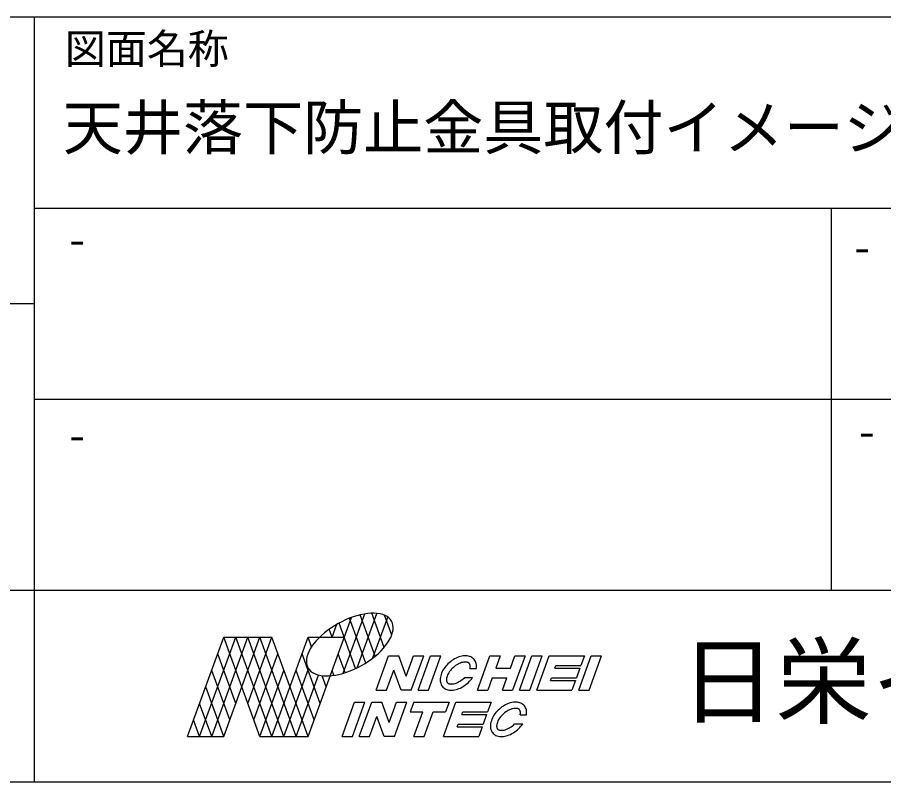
# Model space of a CAD drawing. Units: millimetres on the paper. Extents: x -142 to 140, y -97 to 98.
# Drawn here: x 60.91 to 92.63, y -96.67 to -68.67 of the extents above; entities that cross this region are included whole.
import ezdxf
from ezdxf.enums import TextEntityAlignment as Align

# ---------------------------------------------------------------- set-up
doc = ezdxf.new("R2010")
doc.units = ezdxf.units.MM
doc.layers.add('0-0_文字･図枠･寸法', color=7, linetype='Continuous')
doc.styles.add('ＭＳ ゴシック', font='')
doc.styles.get('ＭＳ ゴシック').set_extended_font_data('MS Gothic')

msp = doc.modelspace()

# ---------------------------------------------------------------- linework, layer by layer
at = {"layer": '0-0_文字･図枠･寸法'}
for p, q in [((61.523, -68.674), (61.523, -96.674)), ((140.023, -75.674), (61.523, -75.674)), ((90.723, -89.674), (90.723, -75.674)), ((61.523, -79.174), (30.023, -79.174)), ((140.023, -82.674), (61.523, -82.674)), ((140.023, -89.674), (30.023, -89.674)), ((71.556, -95.02), (73.142, -90.661)), ((72.841, -92.701), (73.631, -90.531)), ((73.064, -90.69), (72.925, -90.748)), ((73.202, -90.639), (73.064, -90.69)), ((73.664, -92.327), (73.068, -90.689)), ((73.34, -90.596), (73.202, -90.639)), ((73.476, -90.561), (73.34, -90.596)), ((73.356, -92.5), (74.079, -90.512)), ((74.014, -92.075), (73.464, -90.564)), ((73.608, -90.534), (73.476, -90.561)), ((73.737, -90.516), (73.608, -90.534)), ((73.861, -90.506), (73.737, -90.516)), ((73.978, -90.505), (73.861, -90.506)), ((74.339, -91.755), (73.884, -90.505)), ((73.927, -92.141), (74.472, -90.645)), ((74.089, -90.513), (73.978, -90.505)), ((74.193, -90.529), (74.089, -90.513)), ((74.287, -90.554), (74.193, -90.529)), ((74.373, -90.587), (74.287, -90.554)), ((74.617, -91.306), (74.352, -90.578)), ((74.449, -90.629), (74.373, -90.587)), ((74.514, -90.678), (74.449, -90.629)), ((74.569, -90.735), (74.514, -90.678)), ((72.394, -91.045), (72.271, -91.132)), ((72.521, -90.962), (72.394, -91.045)), ((72.438, -91.383), (72.61, -90.91)), ((72.653, -90.885), (72.521, -90.962)), ((72.788, -90.814), (72.653, -90.885)), ((73.296, -92.528), (72.691, -90.865)), ((72.925, -90.748), (72.788, -90.814)), ((74.612, -90.798), (74.569, -90.735)), ((74.643, -90.868), (74.612, -90.798)), ((74.663, -90.944), (74.643, -90.868)), ((74.67, -91.026), (74.663, -90.944)), ((74.666, -91.112), (74.67, -91.026)), ((72.046, -91.318), (71.945, -91.415)), ((71.997, -91.383), (72.007, -91.355)), ((72.155, -91.223), (72.046, -91.318)), ((72.271, -91.132), (72.155, -91.223)), ((72.438, -91.383), (72.331, -91.09)), ((74.58, -91.393), (74.621, -91.296)), ((74.621, -91.296), (74.649, -91.202)), ((74.649, -91.202), (74.666, -91.112)), ((67.143, -95.02), (68.467, -91.383)), ((67.584, -95.02), (68.908, -91.383)), ((68.026, -95.02), (69.349, -91.383)), ((69.791, -95.02), (68.467, -91.383)), ((68.467, -95.02), (69.791, -91.383)), ((68.467, -91.383), (70.232, -91.383)), ((70.232, -95.02), (68.908, -91.383)), ((69.349, -93.808), (70.232, -91.383)), ((70.673, -95.02), (69.349, -91.383)), ((71.114, -95.02), (69.791, -91.383)), ((70.232, -95.02), (71.556, -91.383)), ((71.556, -95.02), (70.232, -91.383)), ((71.683, -91.732), (71.556, -91.383)), ((71.556, -91.383), (72.879, -91.383)), ((71.769, -91.613), (71.696, -91.714)), ((71.853, -91.514), (71.769, -91.613)), ((71.945, -91.415), (71.853, -91.514)), ((71.997, -91.383), (71.992, -91.37)), ((74.393, -91.691), (74.466, -91.591)), ((74.466, -91.591), (74.529, -91.491)), ((74.529, -91.491), (74.58, -91.393)), ((68.908, -93.808), (68.246, -91.989)), ((69.57, -94.414), (70.453, -91.989)), ((71.997, -93.808), (71.335, -91.989)), ((71.582, -91.912), (71.541, -92.008)), ((71.633, -91.813), (71.582, -91.912)), ((71.696, -91.714), (71.633, -91.813)), ((72.91, -92.68), (72.659, -91.989)), ((74.007, -92.081), (74.116, -91.986)), ((74.116, -91.986), (74.217, -91.889)), ((74.217, -91.889), (74.309, -91.791)), ((74.309, -91.791), (74.393, -91.691)), ((71.496, -92.192), (71.492, -92.278)), ((71.492, -92.278), (71.499, -92.36)), ((71.513, -92.102), (71.496, -92.192)), ((71.541, -92.008), (71.513, -92.102)), ((73.641, -92.342), (73.768, -92.259)), ((73.768, -92.259), (73.891, -92.172)), ((73.891, -92.172), (74.007, -92.081)), ((74.045, -93.324), (74.502, -92.068)), ((74.502, -92.068), (74.879, -92.068)), ((75.148, -92.806), (74.879, -92.068)), ((75.148, -92.806), (75.416, -92.068)), ((75.336, -93.324), (75.793, -92.068)), ((75.416, -92.068), (75.793, -92.068)), ((75.587, -93.324), (76.044, -92.068)), ((75.964, -93.324), (76.421, -92.068)), ((76.044, -92.068), (76.421, -92.068)), ((76.722, -92.317), (76.677, -92.359)), ((76.769, -92.278), (76.722, -92.317)), ((76.818, -92.241), (76.769, -92.278)), ((76.868, -92.207), (76.818, -92.241)), ((76.919, -92.177), (76.868, -92.207)), ((76.972, -92.15), (76.919, -92.177)), ((77.025, -92.126), (76.972, -92.15)), ((77.078, -92.106), (77.025, -92.126)), ((77.131, -92.09), (77.078, -92.106)), ((77.183, -92.077), (77.131, -92.09)), ((77.235, -92.069), (77.183, -92.077)), ((77.285, -92.064), (77.235, -92.069)), ((77.335, -92.064), (77.285, -92.064)), ((77.382, -92.067), (77.335, -92.064)), ((77.427, -92.075), (77.382, -92.067)), ((77.47, -92.087), (77.427, -92.075)), ((77.51, -92.102), (77.47, -92.087)), ((77.547, -92.122), (77.51, -92.102)), ((77.581, -92.145), (77.547, -92.122)), ((77.612, -92.171), (77.581, -92.145)), ((77.639, -92.201), (77.612, -92.171)), ((77.663, -92.234), (77.639, -92.201)), ((77.682, -92.27), (77.663, -92.234)), ((77.698, -92.309), (77.682, -92.27)), ((77.709, -92.35), (77.698, -92.309)), ((77.757, -93.324), (78.214, -92.068)), ((78.214, -92.068), (78.59, -92.068)), ((78.59, -92.068), (78.426, -92.52)), ((78.963, -92.52), (79.128, -92.068)), ((79.504, -92.068), (79.047, -93.324)), ((79.128, -92.068), (79.504, -92.068)), ((79.298, -93.324), (79.755, -92.068)), ((79.675, -93.324), (80.132, -92.068)), ((79.755, -92.068), (80.132, -92.068)), ((79.926, -93.324), (80.383, -92.068)), ((80.383, -92.068), (81.674, -92.068)), ((81.468, -93.324), (81.925, -92.068)), ((81.674, -92.068), (81.546, -92.42)), ((81.845, -93.324), (82.302, -92.068)), ((81.925, -92.068), (82.302, -92.068)), ((68.687, -94.414), (68.026, -92.596)), ((69.791, -95.02), (70.673, -92.596)), ((70.673, -95.02), (71.574, -92.544)), ((71.776, -94.414), (71.114, -92.596)), ((71.499, -92.36), (71.519, -92.436)), ((71.519, -92.436), (71.55, -92.506)), ((71.55, -92.506), (71.593, -92.57)), ((71.593, -92.57), (71.648, -92.626)), ((71.648, -92.626), (71.713, -92.675)), ((72.504, -92.777), (72.438, -92.596)), ((72.96, -92.665), (73.098, -92.614)), ((73.098, -92.614), (73.237, -92.556)), ((73.237, -92.556), (73.374, -92.491)), ((73.374, -92.491), (73.509, -92.419)), ((73.509, -92.419), (73.641, -92.342)), ((74.422, -93.324), (74.691, -92.585)), ((74.959, -93.324), (74.691, -92.585)), ((76.495, -92.593), (76.469, -92.643)), ((76.525, -92.544), (76.495, -92.593)), ((76.559, -92.495), (76.525, -92.544)), ((76.595, -92.448), (76.559, -92.495)), ((76.635, -92.402), (76.595, -92.448)), ((76.677, -92.359), (76.635, -92.402)), ((77.479, -92.534), (77.485, -92.507)), ((77.479, -92.534), (77.713, -92.534)), ((77.717, -92.393), (77.709, -92.35)), ((77.713, -92.534), (77.718, -92.486)), ((77.72, -92.439), (77.717, -92.393)), ((77.718, -92.486), (77.72, -92.439)), ((78.426, -92.52), (78.963, -92.52)), ((80.595, -92.52), (80.632, -92.42)), ((80.595, -92.52), (81.509, -92.52)), ((80.632, -92.42), (81.546, -92.42)), ((81.509, -92.52), (81.381, -92.872)), ((71.114, -95.02), (71.935, -92.767)), ((71.713, -92.675), (71.789, -92.717)), ((71.789, -92.717), (71.875, -92.75)), ((71.875, -92.75), (71.969, -92.775)), ((71.969, -92.775), (72.073, -92.792)), ((72.218, -93.202), (72.068, -92.791)), ((72.073, -92.792), (72.184, -92.799)), ((72.184, -92.799), (72.301, -92.798)), ((72.301, -92.798), (72.425, -92.789)), ((72.425, -92.789), (72.554, -92.77)), ((72.554, -92.77), (72.686, -92.743)), ((72.686, -92.743), (72.822, -92.708)), ((72.822, -92.708), (72.96, -92.665)), ((76.396, -92.893), (76.394, -92.94)), ((76.394, -92.94), (76.396, -92.986)), ((76.402, -92.844), (76.396, -92.893)), ((76.413, -92.795), (76.402, -92.844)), ((76.427, -92.744), (76.413, -92.795)), ((76.446, -92.694), (76.427, -92.744)), ((76.469, -92.643), (76.446, -92.694)), ((76.624, -92.911), (76.623, -92.926)), ((77.239, -92.901), (77.278, -92.865)), ((77.278, -92.865), (77.288, -92.854)), ((77.288, -92.854), (77.582, -92.854)), ((77.47, -92.995), (77.51, -92.949)), ((77.51, -92.949), (77.548, -92.902)), ((77.548, -92.902), (77.582, -92.854)), ((78.298, -92.872), (78.133, -93.324)), ((78.298, -92.872), (78.835, -92.872)), ((78.671, -93.324), (78.835, -92.872)), ((80.431, -92.972), (80.467, -92.872)), ((80.467, -92.872), (81.381, -92.872)), ((68.467, -95.02), (67.805, -93.202)), ((76.396, -92.986), (76.402, -93.029)), ((76.402, -93.029), (76.413, -93.071)), ((76.413, -93.071), (76.427, -93.11)), ((76.427, -93.11), (76.446, -93.147)), ((76.446, -93.147), (76.469, -93.18)), ((76.469, -93.18), (76.495, -93.211)), ((76.495, -93.211), (76.525, -93.238)), ((76.525, -93.238), (76.559, -93.262)), ((76.559, -93.262), (76.595, -93.282)), ((77.025, -93.286), (77.078, -93.266)), ((77.078, -93.266), (77.131, -93.243)), ((77.131, -93.243), (77.183, -93.217)), ((77.183, -93.217), (77.235, -93.187)), ((77.235, -93.187), (77.286, -93.154)), ((77.286, -93.154), (77.335, -93.118)), ((77.335, -93.118), (77.382, -93.079)), ((77.382, -93.079), (77.427, -93.038)), ((77.427, -93.038), (77.47, -92.995)), ((74.045, -93.324), (74.422, -93.324)), ((75.336, -93.324), (74.959, -93.324)), ((75.587, -93.324), (75.964, -93.324)), ((76.595, -93.282), (76.635, -93.298)), ((76.635, -93.298), (76.677, -93.311)), ((76.677, -93.311), (76.722, -93.319)), ((76.722, -93.319), (76.769, -93.324)), ((76.769, -93.324), (76.818, -93.324)), ((76.818, -93.324), (76.868, -93.32)), ((76.868, -93.32), (76.92, -93.313)), ((76.92, -93.313), (76.972, -93.301)), ((76.972, -93.301), (77.025, -93.286)), ((77.757, -93.324), (78.133, -93.324)), ((78.671, -93.324), (79.047, -93.324)), ((79.298, -93.324), (79.675, -93.324)), ((79.926, -93.324), (81.217, -93.324)), ((81.468, -93.324), (81.845, -93.324)), ((68.026, -95.02), (67.584, -93.808)), ((72.8, -95.02), (73.257, -93.765)), ((73.257, -93.765), (73.633, -93.765)), ((73.428, -95.02), (73.885, -93.765)), ((73.885, -93.765), (74.261, -93.765)), ((74.53, -94.503), (74.261, -93.765)), ((74.53, -94.503), (74.799, -93.765)), ((74.718, -95.02), (75.175, -93.765)), ((74.799, -93.765), (75.175, -93.765)), ((75.426, -93.765), (75.298, -94.116)), ((76.511, -95.02), (76.968, -93.765)), ((76.968, -93.765), (78.259, -93.765)), ((78.259, -93.765), (78.131, -94.116)), ((78.706, -93.904), (78.656, -93.938)), ((78.757, -93.874), (78.706, -93.904)), ((78.81, -93.847), (78.757, -93.874)), ((78.863, -93.823), (78.81, -93.847)), ((78.916, -93.803), (78.863, -93.823)), ((78.969, -93.786), (78.916, -93.803)), ((79.021, -93.774), (78.969, -93.786)), ((79.073, -93.766), (79.021, -93.774)), ((79.124, -93.761), (79.073, -93.766)), ((79.173, -93.761), (79.124, -93.761)), ((79.22, -93.764), (79.173, -93.761)), ((79.265, -93.772), (79.22, -93.764)), ((79.308, -93.784), (79.265, -93.772)), ((79.348, -93.799), (79.308, -93.784)), ((79.386, -93.818), (79.348, -93.799)), ((79.42, -93.841), (79.386, -93.818)), ((79.45, -93.868), (79.42, -93.841)), ((79.478, -93.898), (79.45, -93.868)), ((79.501, -93.931), (79.478, -93.898)), ((75.298, -94.116), (75.755, -94.116)), ((75.426, -95.02), (75.755, -94.116)), ((77.18, -94.217), (77.217, -94.116)), ((77.18, -94.217), (78.094, -94.217)), ((77.217, -94.116), (78.131, -94.116)), ((78.094, -94.217), (77.966, -94.568)), ((78.397, -94.192), (78.363, -94.241)), ((78.433, -94.145), (78.397, -94.192)), ((78.473, -94.099), (78.433, -94.145)), ((78.515, -94.055), (78.473, -94.099)), ((78.56, -94.014), (78.515, -94.055)), ((78.607, -93.975), (78.56, -94.014)), ((78.656, -93.938), (78.607, -93.975)), ((79.318, -94.231), (79.324, -94.204)), ((79.521, -93.967), (79.501, -93.931)), ((79.536, -94.006), (79.521, -93.967)), ((79.548, -94.047), (79.536, -94.006)), ((79.555, -94.09), (79.548, -94.047)), ((79.551, -94.231), (79.557, -94.182)), ((79.558, -94.136), (79.555, -94.09)), ((79.557, -94.182), (79.558, -94.136)), ((67.584, -95.02), (67.364, -94.414)), ((73.804, -95.02), (74.073, -94.282)), ((74.342, -95.02), (74.073, -94.282)), ((78.251, -94.491), (78.24, -94.541)), ((78.266, -94.441), (78.251, -94.491)), ((78.284, -94.391), (78.266, -94.441)), ((78.307, -94.34), (78.284, -94.391)), ((78.333, -94.29), (78.307, -94.34)), ((78.363, -94.241), (78.333, -94.29)), ((79.318, -94.231), (79.551, -94.231)), ((78.234, -94.589), (78.232, -94.637)), ((78.232, -94.637), (78.234, -94.682)), ((78.24, -94.541), (78.234, -94.589)), ((78.234, -94.682), (78.24, -94.726)), ((78.24, -94.726), (78.251, -94.768)), ((78.251, -94.768), (78.266, -94.807)), ((78.266, -94.807), (78.284, -94.844)), ((78.284, -94.844), (78.307, -94.877)), ((79.073, -94.884), (79.124, -94.851)), ((79.116, -94.561), (79.126, -94.551)), ((79.124, -94.851), (79.173, -94.815)), ((79.126, -94.551), (79.42, -94.551)), ((79.173, -94.815), (79.22, -94.776)), ((79.22, -94.776), (79.265, -94.735)), ((79.265, -94.735), (79.308, -94.691)), ((79.308, -94.691), (79.348, -94.646)), ((79.348, -94.646), (79.386, -94.599)), ((79.386, -94.599), (79.42, -94.551)), ((67.143, -95.02), (68.467, -95.02)), ((69.791, -95.02), (71.556, -95.02)), ((73.428, -95.02), (73.804, -95.02)), ((74.718, -95.02), (74.342, -95.02)), ((75.426, -95.02), (75.803, -95.02)), ((76.511, -95.02), (77.802, -95.02)), ((78.307, -94.877), (78.333, -94.908)), ((78.333, -94.908), (78.364, -94.935)), ((78.364, -94.935), (78.397, -94.959)), ((78.397, -94.959), (78.434, -94.979)), ((78.434, -94.979), (78.473, -94.995)), ((78.473, -94.995), (78.516, -95.008)), ((78.516, -95.008), (78.56, -95.016)), ((78.56, -95.016), (78.607, -95.02)), ((78.607, -95.02), (78.656, -95.021)), ((78.656, -95.021), (78.706, -95.017)), ((78.706, -95.017), (78.758, -95.01)), ((78.758, -95.01), (78.81, -94.998)), ((78.81, -94.998), (78.863, -94.982)), ((78.863, -94.982), (78.916, -94.963)), ((78.916, -94.963), (78.969, -94.94)), ((78.969, -94.94), (79.022, -94.914)), ((79.022, -94.914), (79.073, -94.884)), ((-141.977, -96.674), (140.023, -96.674))]:
    msp.add_line(p, q, dxfattribs=at)
for points in [[(140.023, -68.674), (30.023, -68.674), (30.023, -96.674)], [(77.458, -92.341), (77.454, -92.336), (77.448, -92.331), (77.443, -92.327), (77.437, -92.322), (77.43, -92.318), (77.422, -92.314), (77.414, -92.31), (77.404, -92.306), (77.394, -92.303), (77.382, -92.3), (77.37, -92.297), (77.357, -92.295), (77.343, -92.293), (77.327, -92.292), (77.311, -92.292), (77.294, -92.293), (77.277, -92.294), (77.26, -92.296), (77.219, -92.303), (77.178, -92.314), (77.135, -92.328), (77.091, -92.346), (77.047, -92.368), (77.002, -92.393), (76.959, -92.422), (76.916, -92.453), (76.875, -92.487), (76.836, -92.523), (76.799, -92.562), (76.765, -92.601), (76.735, -92.642), (76.708, -92.683), (76.684, -92.725), (76.664, -92.765), (76.649, -92.805), (76.637, -92.843), (76.628, -92.88), (76.626, -92.895), (76.624, -92.911)], [(77.485, -92.507), (77.488, -92.493), (77.49, -92.477), (77.491, -92.462), (77.491, -92.448), (77.491, -92.434), (77.49, -92.422), (77.488, -92.41), (77.486, -92.399), (77.484, -92.389), (77.481, -92.381), (77.478, -92.372), (77.474, -92.365), (77.471, -92.358), (77.467, -92.352), (77.463, -92.346), (77.458, -92.341)], [(76.623, -92.926), (76.622, -92.94), (76.623, -92.954), (76.624, -92.966), (76.625, -92.978), (76.627, -92.989), (76.63, -92.998), (76.633, -93.007), (76.636, -93.015), (76.639, -93.023), (76.643, -93.03), (76.647, -93.036), (76.651, -93.042), (76.655, -93.047), (76.66, -93.052), (76.665, -93.057), (76.671, -93.061), (76.677, -93.066), (76.684, -93.07), (76.691, -93.074), (76.7, -93.078), (76.709, -93.082), (76.72, -93.085), (76.731, -93.088), (76.743, -93.091), (76.756, -93.093), (76.771, -93.095), (76.786, -93.095), (76.802, -93.096), (76.819, -93.095), (76.837, -93.094), (76.855, -93.092), (76.874, -93.089), (76.892, -93.085), (76.936, -93.074), (76.978, -93.06), (77.022, -93.042), (77.067, -93.02), (77.111, -92.995), (77.155, -92.966)], [(77.155, -92.966), (77.197, -92.935), (77.239, -92.901)], [(80.431, -92.972), (81.345, -92.972), (81.217, -93.324)], [(72.8, -95.02), (73.176, -95.02), (73.633, -93.765)], [(75.426, -93.765), (76.717, -93.765), (76.589, -94.116)], [(75.803, -95.02), (76.132, -94.116), (76.589, -94.116)], [(79.297, -94.038), (79.292, -94.033), (79.287, -94.028), (79.281, -94.023), (79.275, -94.019), (79.268, -94.015), (79.26, -94.01), (79.252, -94.007), (79.242, -94.003), (79.232, -93.999), (79.221, -93.996), (79.208, -93.994), (79.195, -93.992), (79.181, -93.99), (79.166, -93.989), (79.15, -93.989), (79.133, -93.99), (79.115, -93.991), (79.099, -93.993), (79.057, -94), (79.016, -94.011), (78.973, -94.025), (78.929, -94.043), (78.885, -94.065), (78.841, -94.09), (78.797, -94.118), (78.754, -94.15), (78.713, -94.184), (78.674, -94.22), (78.637, -94.258), (78.604, -94.298), (78.573, -94.339), (78.546, -94.38), (78.522, -94.421), (78.503, -94.462), (78.487, -94.502), (78.475, -94.539), (78.466, -94.577), (78.464, -94.592), (78.462, -94.608)], [(79.324, -94.204), (79.326, -94.19), (79.328, -94.174), (79.329, -94.159), (79.329, -94.144), (79.329, -94.131), (79.328, -94.118), (79.326, -94.107), (79.324, -94.096), (79.322, -94.086), (79.319, -94.077), (79.316, -94.069), (79.313, -94.062), (79.309, -94.055), (79.305, -94.049), (79.301, -94.043), (79.297, -94.038)], [(77.016, -94.669), (77.052, -94.568), (77.966, -94.568)], [(77.016, -94.669), (77.93, -94.669), (77.802, -95.02)], [(78.462, -94.608), (78.461, -94.623), (78.46, -94.637), (78.461, -94.651), (78.462, -94.663), (78.463, -94.675), (78.465, -94.685), (78.468, -94.695), (78.471, -94.704), (78.474, -94.712), (78.477, -94.72), (78.481, -94.727), (78.485, -94.733), (78.489, -94.738), (78.493, -94.744), (78.498, -94.749), (78.503, -94.754), (78.509, -94.758), (78.515, -94.763), (78.522, -94.767), (78.53, -94.771), (78.538, -94.775), (78.547, -94.779), (78.558, -94.782), (78.569, -94.785), (78.581, -94.788), (78.595, -94.79), (78.609, -94.791), (78.624, -94.792), (78.64, -94.793), (78.657, -94.792), (78.675, -94.791), (78.693, -94.788), (78.713, -94.785), (78.73, -94.782), (78.774, -94.771), (78.817, -94.756), (78.86, -94.738), (78.905, -94.717), (78.949, -94.692)], [(78.949, -94.692), (78.993, -94.663), (79.036, -94.632), (79.077, -94.598), (79.116, -94.561)]]:
    msp.add_lwpolyline(points, dxfattribs=at)

# ---------------------------------------------------------------- texts
at = {"layer": '0-0_文字･図枠･寸法', "style": 'ＭＳ ゴシック'}
for s, height, p in [('図面名称', 1.1, (62.649, -70.705)), ('天井落下防止金具取付イメージ図(BBｶﾁｯﾄﾜｲﾔｰ(C6030用)・BBｸﾘｯﾊﾟｰ丸鋼φ9用)', 1.613, (62.572, -73.998)), ('-', 1.1, (62.724, -77.697)), ('-', 1.1, (91.475, -77.984)), ('-', 1.1, (62.721, -84.864)), ('-', 1.1, (91.646, -84.738)), ('日栄インテック株式会社', 2.566, (85.187, -95.038))]:
    msp.add_text(s, height=height, dxfattribs=at).set_placement(p, align=Align.BOTTOM_LEFT)

doc.saveas('drawing.dxf')
